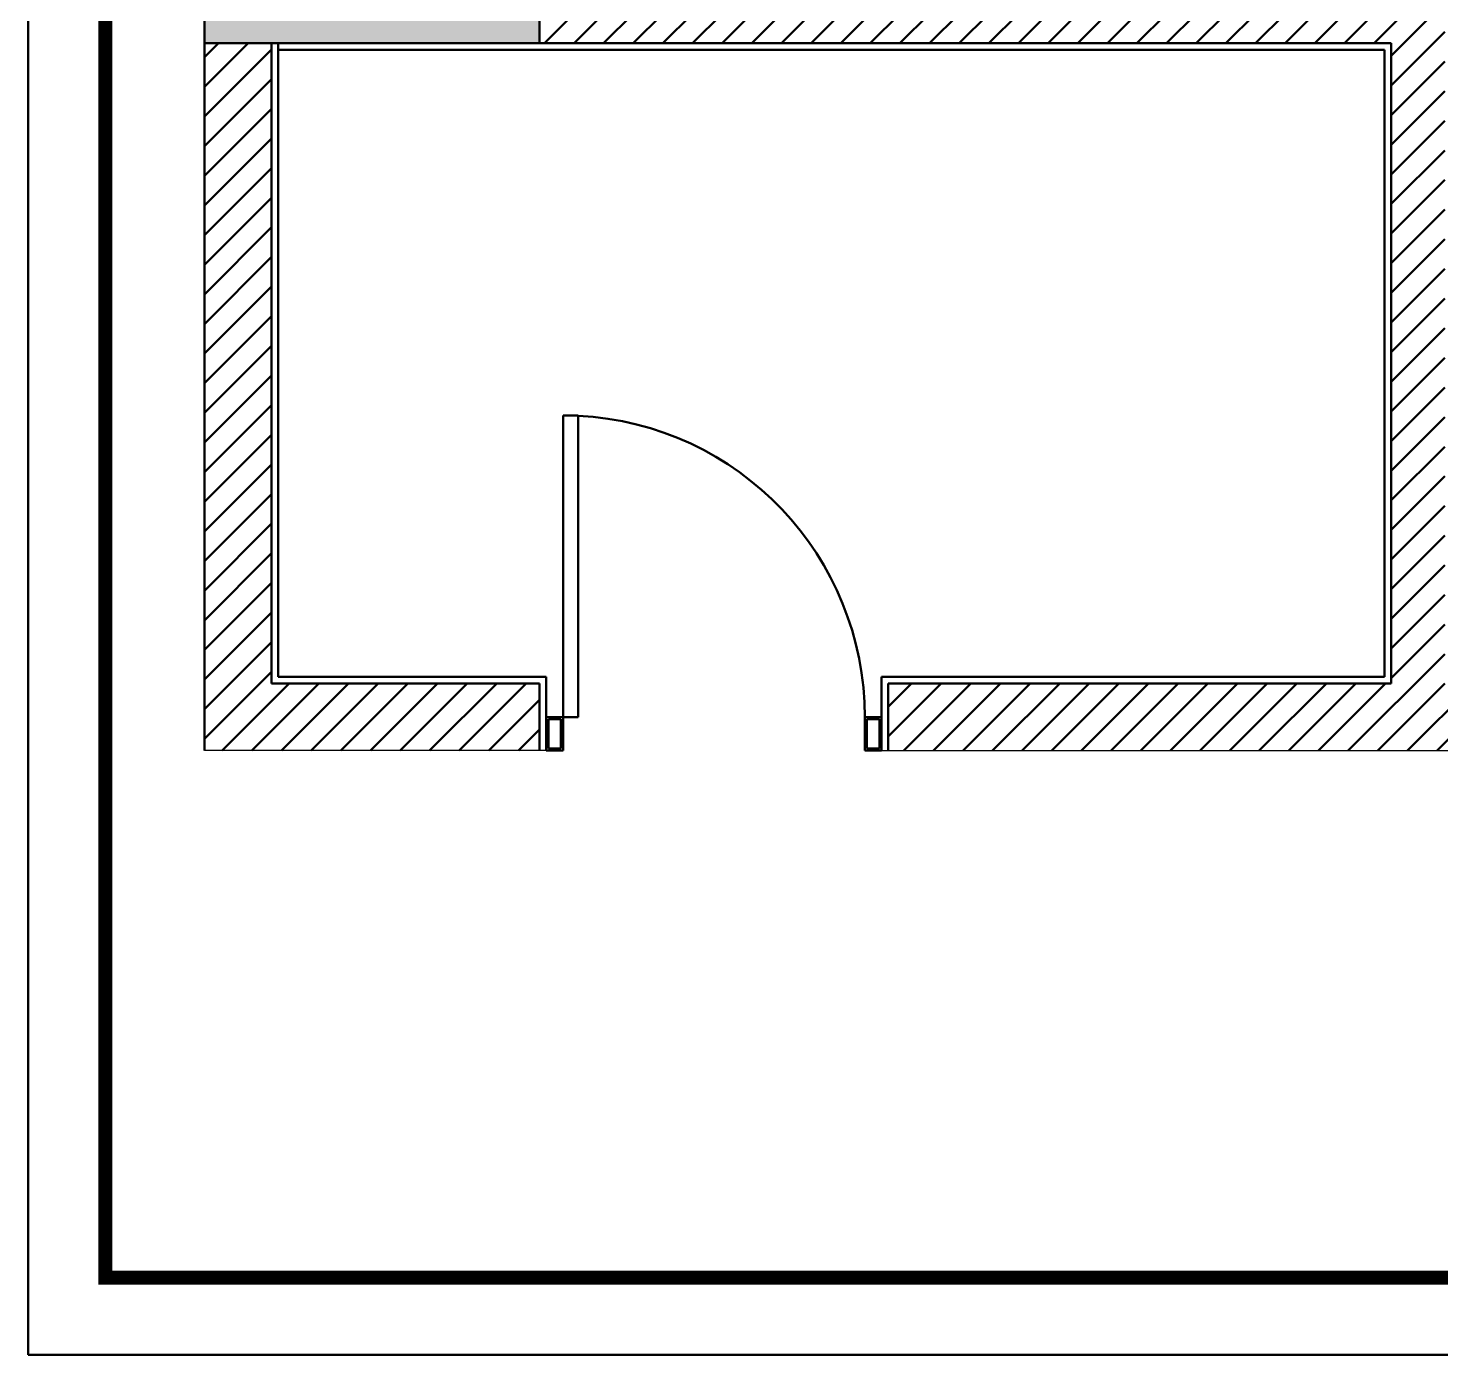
# Model space of a CAD drawing. Header units: inches. Extents: x 15 to 18199, y 5 to 12862.
# Drawn here: x 15 to 4228, y 5 to 3961 of the extents above; entities that cross this region are included whole.
import ezdxf

# ---------------------------------------------------------------- set-up
doc = ezdxf.new("R2010")
doc.units = ezdxf.units.IN
doc.header["$MEASUREMENT"] = 0
for name, color, linetype in [('13003-01 AR 02MA-A1-01 Ground Floor Plan$0$XREF-M AMNTY-ARC-GR$0$A-WALL', 8, 'Continuous'), ('13003-01 AR 02MA-A1-01 Ground Floor Plan$0$XREF-M AMNTY-ARC-GR$0$EL-PL-BACK', 8, 'Continuous'), ('13003-01 AR 02MA-A1-01 Ground Floor Plan$0$XREF-MIN-MUK-STR$0$S-TONE-Ground', 8, 'Continuous'), ('BORDER', 183, 'Continuous')]:
    doc.layers.add(name, color=color, linetype=linetype)

msp = doc.modelspace()

# ---------------------------------------------------------------- hatches: boundary and pattern name
at = {"lineweight": 50, "ltscale": 0.1}
h = msp.add_hatch(dxfattribs=at)
h.set_pattern_fill('ANSI31', color=5, scale=500, style=0)
h.set_pattern_definition([(45, (-178838.73, -1700645.184), (-44.1941738, 44.1941738), [])])
h.paths.add_polyline_path([(2580.2, 1806.6), (7815.2, 1806.6), (7815.2, 5366.6), (10280.2, 5366.6), (10280.2, 6608.1), (10105.2, 6608.1), (10105.2, 6008.1), (9855.2, 6008.1), (9855.2, 5491.6), (7815.2, 5491.6), (7815.2, 6091.6), (7815.2, 7601.6), (10330.2, 7601.6), (10330.2, 7766.6), (9940.2, 7766.6), (9940.2, 7726.6), (7690.2, 7726.6), (7690.2, 2006.6), (4240.2, 2006.6), (4240.2, 4006.6), (1540.2, 4006.6), (1540.2, 3916.6), (4080.2, 3916.6), (4080.2, 2006.6), (2580.2, 2006.6)])
h.paths.add_polyline_path([(540.2, 1806.6), (1540.2, 1806.6), (1540.2, 2006.6), (740.2, 2006.6), (740.2, 3916.6), (540.2, 3916.6)])
at = {"layer": '13003-01 AR 02MA-A1-01 Ground Floor Plan$0$XREF-MIN-MUK-STR$0$S-TONE-Ground', "lineweight": 50}
msp.add_hatch(color=256, dxfattribs=at).paths.add_polyline_path([(1540.2, 3916.6), (1540.2, 4166.6), (540.2, 4166.6), (540.2, 3916.6)])

# ---------------------------------------------------------------- linework, layer by layer
at = {"lineweight": 30, "ltscale": 0.1}
for p, q in [((1560.2, 1806.6), (540.2, 1806.6)), ((2560.2, 1806.6), (7815.2, 1806.6))]:
    msp.add_line(p, q, dxfattribs=at)
at = {"layer": '13003-01 AR 02MA-A1-01 Ground Floor Plan$0$XREF-M AMNTY-ARC-GR$0$A-WALL', "lineweight": 50}
msp.add_lwpolyline([(1540.2, 3916.6), (1540.2, 4166.6), (540.2, 4166.6), (540.2, 3916.6)], close=True, dxfattribs=at)
at = {"layer": '13003-01 AR 02MA-A1-01 Ground Floor Plan$0$XREF-M AMNTY-ARC-GR$0$EL-PL-BACK', "color": 0, "lineweight": 50}
for p, q in [((540.2, 4416.6), (540.2, 1806.6)), ((740.2, 3916.6), (740.2, 2006.6)), ((4080.2, 3916.6), (740.2, 3916.6)), ((760.2, 3916.6), (760.2, 2026.6)), ((4060.2, 3896.6), (760.2, 3896.6)), ((4060.2, 3896.6), (4060.2, 2026.6)), ((4080.2, 3916.6), (4080.2, 2006.6)), ((1610.2, 1906.6), (1610.2, 2806.6)), ((1655.2, 2806.6), (1610.2, 2806.6)), ((1655.2, 1906.6), (1655.2, 2806.6)), ((1560.2, 2026.6), (760.2, 2026.6)), ((1560.2, 2026.6), (1560.2, 1806.6)), ((2560.2, 2026.6), (2560.2, 1806.6)), ((4060.2, 2026.6), (2560.2, 2026.6)), ((1540.2, 2006.6), (740.2, 2006.6)), ((1540.2, 2006.6), (740.2, 2006.6)), ((1540.2, 2006.6), (1540.2, 1806.6)), ((2580.2, 2006.6, 0), (2580.2, 1806.6, 0)), ((4080.2, 2006.6, 0), (2580.2, 2006.6, 0)), ((1560.2, 1906.6), (1560.2, 1806.6)), ((1610.2, 1906.6), (1560.2, 1906.6)), ((1566.4, 1900.4), (1566.4, 1812.9)), ((1603.9, 1900.4), (1566.4, 1900.4)), ((1603.9, 1812.9), (1603.9, 1900.4)), ((1610.2, 1806.6), (1610.2, 1906.6)), ((1610.2, 1906.6), (1655.2, 1906.6)), ((2510.2, 1906.6), (2560.2, 1906.6)), ((2510.2, 1806.6), (2510.2, 1906.6)), ((2516.4, 1900.4), (2553.9, 1900.4)), ((2516.4, 1812.9), (2516.4, 1900.4)), ((2553.9, 1900.4), (2553.9, 1812.9)), ((2560.2, 1906.6), (2560.2, 1806.6)), ((1566.4, 1812.9), (1603.9, 1812.9)), ((2553.9, 1812.9), (2516.4, 1812.9)), ((1560.2, 1806.6), (1610.2, 1806.6)), ((2560.2, 1806.6), (2510.2, 1806.6))]:
    msp.add_line(p, q, dxfattribs=at)
msp.add_ellipse((1610.2, 1906.6), major_axis=(-636.4, 636.4), ratio=1, start_param=3.926991, end_param=5.447766, dxfattribs=at)
at = {"layer": 'BORDER', "lineweight": 50, "ltscale": 500}
msp.add_lwpolyline([(14.8, 4.8), (18198.9, 4.8), (18198.9, 12862.2), (14.8, 12862.2)], close=True, dxfattribs=at)
at = {"layer": 'BORDER', "linetype": 'Continuous', "lineweight": 50, "ltscale": 0.5, "const_width": 41.5}
msp.add_lwpolyline([(15482.8, 12632.6), (244.4, 12632.6), (244.4, 234.3), (15482.8, 234.3)], close=True, dxfattribs=at)

doc.saveas('drawing.dxf')
